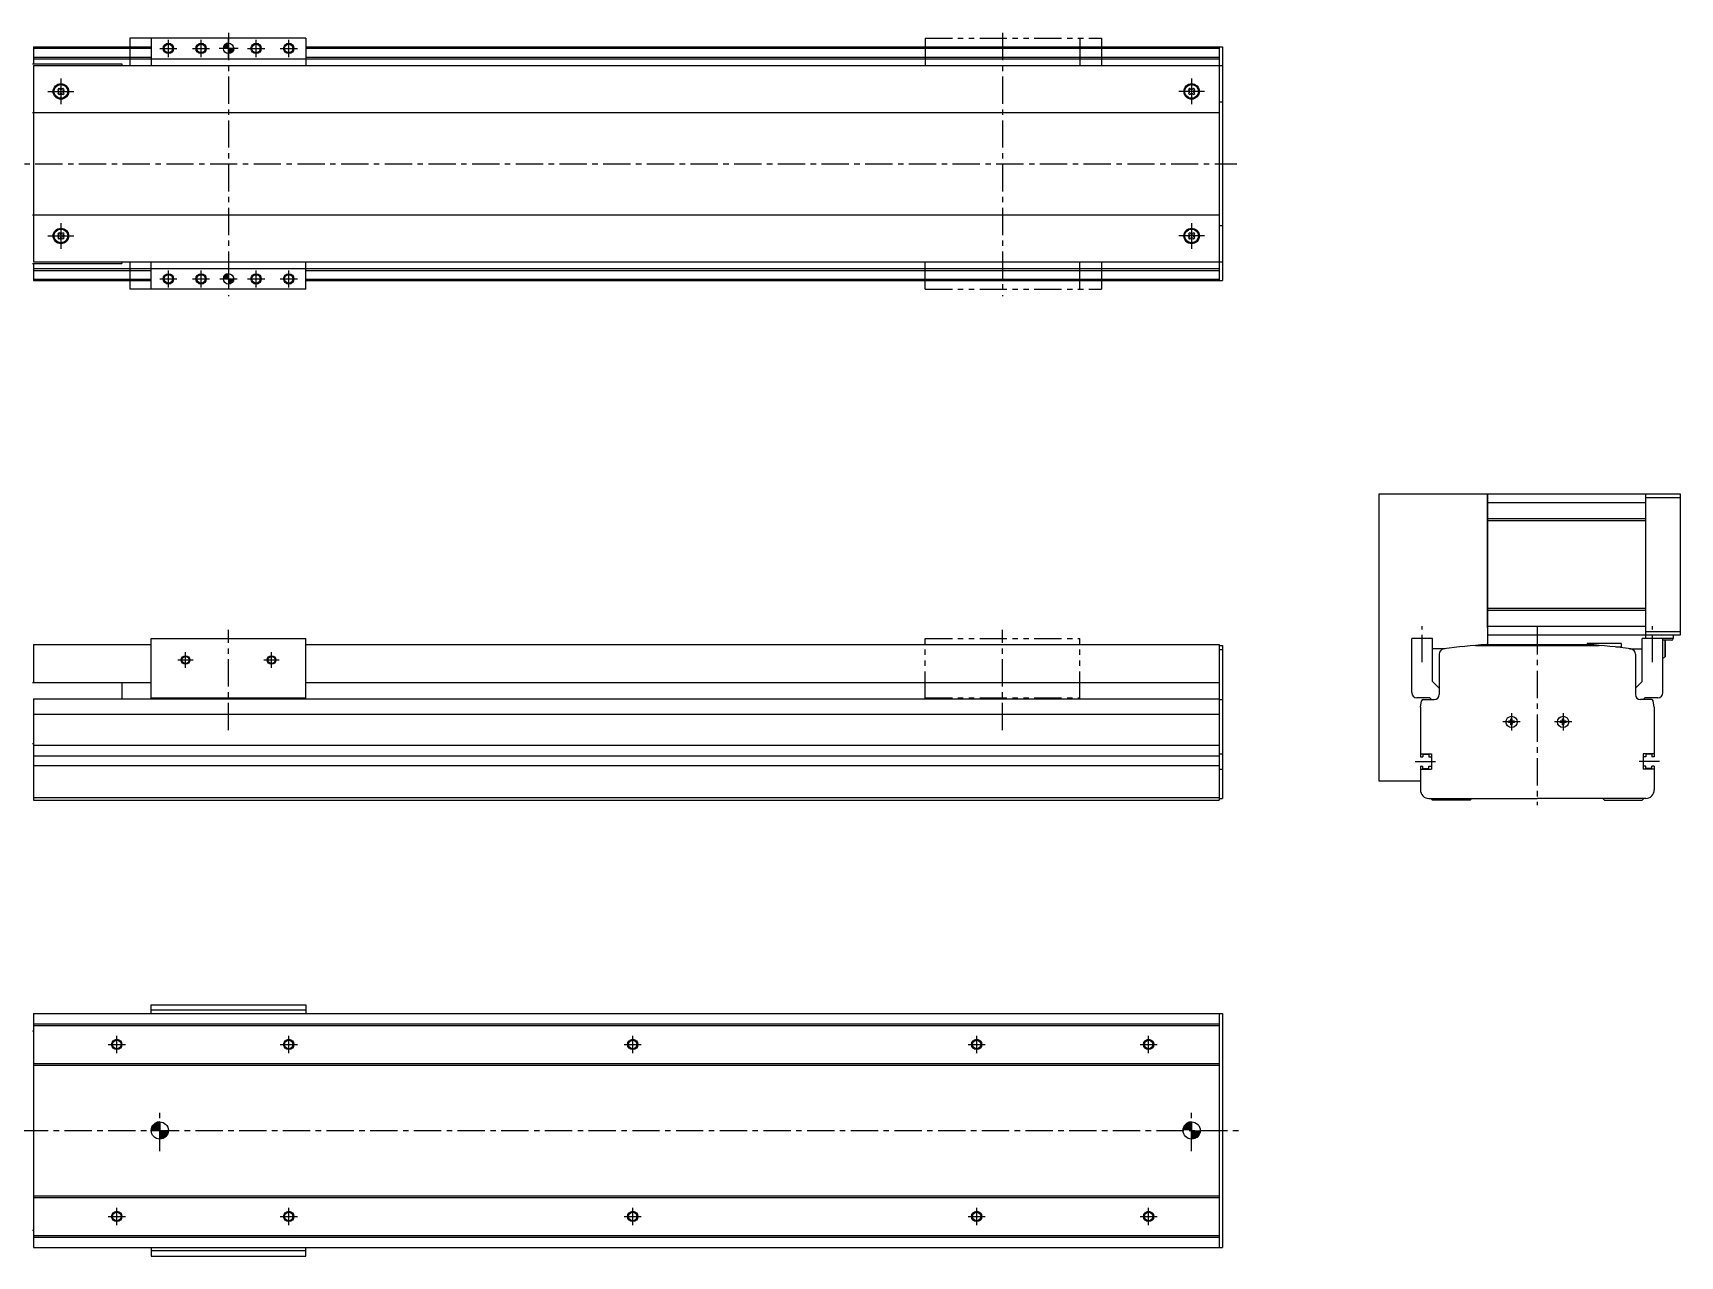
# Model space of a CAD drawing. Extents: x 0 to 1484, y -8 to 733.
# Drawn here: x 526 to 1484, y 10 to 721 of the extents above; entities that cross this region are included whole.
import ezdxf

# ---------------------------------------------------------------- set-up
doc = ezdxf.new("R2010")
doc.units = 0
doc.header["$LTSCALE"] = 0.5
doc.linetypes.add('CENTER', pattern=[50.8, 31.75, -6.35, 6.35, -6.35])
doc.linetypes.add('PHANTOM', pattern=[63.5, 31.75, -6.35, 6.35, -6.35, 6.35, -6.35])
for name, color, linetype in [('MSM_CENTER', 1, 'CENTER'), ('MSM_CONTINUOUS', 7, 'CONTINUOUS'), ('MSM_IMAGINARY', 6, 'PHANTOM'), ('MSM_NARROW', 5, 'CONTINUOUS')]:
    doc.layers.add(name, color=color, linetype=linetype)

# ---------------------------------------------------------------- blocks, each defined once
blk = doc.blocks.new('*U5')
at = {"layer": 'MSM_CONTINUOUS', "linetype": 'CONTINUOUS'}
for p, q in [((637.12, 579.15), (636.89, 578)), ((637.77, 580.12), (637.12, 579.15)), ((638.74, 580.77), (637.77, 580.12)), ((639.89, 581), (638.74, 580.77)), ((639.89, 580.77), (639.89, 581)), ((639.89, 580.77), (639.89, 580.12)), ((639.89, 580.12), (639.89, 579.15)), ((639.89, 579.15), (639.89, 578)), ((639.89, 578), (639.89, 576.85)), ((639.89, 576.85), (639.89, 575.88)), ((639.89, 575.88), (639.89, 575.23)), ((641.03, 575.23), (639.89, 575)), ((639.89, 575), (639.89, 575.23)), ((642.01, 575.88), (641.03, 575.23)), ((642.66, 576.85), (642.01, 575.88)), ((642.89, 578), (642.66, 576.85))]:
    blk.add_line(p, q, dxfattribs=at)
for points in [[(637.12, 579.15), (636.89, 578), (639.89, 578)], [(637.77, 580.12), (637.12, 579.15), (639.89, 579.15)], [(638.74, 580.77), (637.77, 580.12), (639.89, 580.12)], [(639.89, 581), (638.74, 580.77), (639.89, 580.77)], [(639.89, 578), (639.89, 576.85), (642.66, 576.85)], [(639.89, 576.85), (639.89, 575.88), (642.01, 575.88)], [(639.89, 575.88), (639.89, 575.23), (641.03, 575.23)]]:
    blk.add_solid(points, dxfattribs=at)
at = {"layer": 'MSM_CONTINUOUS', "linetype": 'CONTINUOUS', "extrusion": (0, 0, -1)}
for points in [[(-637.12, 579.15), (-639.89, 579.15), (-639.89, 578)], [(-637.77, 580.12), (-639.89, 580.12), (-639.89, 579.15)], [(-638.74, 580.77), (-639.89, 580.77), (-639.89, 580.12)], [(-639.89, 578), (-642.89, 578), (-642.66, 576.85)], [(-639.89, 576.85), (-642.66, 576.85), (-642.01, 575.88)], [(-639.89, 575.88), (-642.01, 575.88), (-641.03, 575.23)], [(-639.89, 575.23), (-641.03, 575.23), (-639.89, 575)]]:
    blk.add_solid(points, dxfattribs=at)
blk = doc.blocks.new('*U6')
at = {"layer": 'MSM_CONTINUOUS', "linetype": 'CONTINUOUS'}
for p, q in [((596.95, 87.05), (595.84, 85.94)), ((598.34, 87.76), (596.95, 87.05)), ((599.89, 88), (598.34, 87.76)), ((599.89, 87.76), (599.89, 88)), ((599.89, 87.76), (599.89, 87.05)), ((599.89, 87.05), (599.89, 85.94)), ((595.13, 84.55), (594.89, 83)), ((595.84, 85.94), (595.13, 84.55)), ((599.89, 85.94), (599.89, 84.55)), ((599.89, 84.55), (599.89, 83)), ((599.89, 83), (599.89, 81.45)), ((599.89, 81.45), (599.89, 80.06)), ((599.89, 80.06), (599.89, 78.95)), ((599.89, 78.95), (599.89, 78.24)), ((601.43, 78.24), (599.89, 78)), ((599.89, 78), (599.89, 78.24)), ((602.83, 78.95), (601.43, 78.24)), ((603.93, 80.06), (602.83, 78.95)), ((604.64, 81.45), (603.93, 80.06)), ((604.89, 83), (604.64, 81.45))]:
    blk.add_line(p, q, dxfattribs=at)
for points in [[(596.95, 87.05), (595.84, 85.94), (599.89, 85.94)], [(598.34, 87.76), (596.95, 87.05), (599.89, 87.05)], [(599.89, 88), (598.34, 87.76), (599.89, 87.76)], [(595.13, 84.55), (594.89, 83), (599.89, 83)], [(595.84, 85.94), (595.13, 84.55), (599.89, 84.55)], [(599.89, 83), (599.89, 81.45), (604.64, 81.45)], [(599.89, 81.45), (599.89, 80.06), (603.93, 80.06)], [(599.89, 80.06), (599.89, 78.95), (602.83, 78.95)], [(599.89, 78.95), (599.89, 78.24), (601.43, 78.24)]]:
    blk.add_solid(points, dxfattribs=at)
at = {"layer": 'MSM_CONTINUOUS', "linetype": 'CONTINUOUS', "extrusion": (0, 0, -1)}
for points in [[(-596.95, 87.05), (-599.89, 87.05), (-599.89, 85.94)], [(-598.34, 87.76), (-599.89, 87.76), (-599.89, 87.05)], [(-595.13, 84.55), (-599.89, 84.55), (-599.89, 83)], [(-595.84, 85.94), (-599.89, 85.94), (-599.89, 84.55)], [(-599.89, 83), (-604.89, 83), (-604.64, 81.45)], [(-599.89, 81.45), (-604.64, 81.45), (-603.93, 80.06)], [(-599.89, 80.06), (-603.93, 80.06), (-602.83, 78.95)], [(-599.89, 78.95), (-602.83, 78.95), (-601.43, 78.24)], [(-599.89, 78.24), (-601.43, 78.24), (-599.89, 78)]]:
    blk.add_solid(points, dxfattribs=at)
blk = doc.blocks.new('*U7')
at = {"layer": 'MSM_CONTINUOUS', "linetype": 'CONTINUOUS'}
for p, q in [((1196.95, 87.05), (1195.84, 85.94)), ((1198.34, 87.76), (1196.95, 87.05)), ((1199.89, 88), (1198.34, 87.76)), ((1199.89, 87.76), (1199.89, 88)), ((1199.89, 87.76), (1199.89, 87.05)), ((1199.89, 87.05), (1199.89, 85.94)), ((1195.13, 84.55), (1194.89, 83)), ((1195.84, 85.94), (1195.13, 84.55)), ((1199.89, 85.94), (1199.89, 84.55)), ((1199.89, 84.55), (1199.89, 83)), ((1199.89, 83), (1199.89, 81.45)), ((1199.89, 81.45), (1199.89, 80.06)), ((1199.89, 80.06), (1199.89, 78.95)), ((1199.89, 78.95), (1199.89, 78.24)), ((1201.43, 78.24), (1199.89, 78)), ((1199.89, 78), (1199.89, 78.24)), ((1202.83, 78.95), (1201.43, 78.24)), ((1203.93, 80.06), (1202.83, 78.95)), ((1204.64, 81.45), (1203.93, 80.06)), ((1204.89, 83), (1204.64, 81.45))]:
    blk.add_line(p, q, dxfattribs=at)
for points in [[(1196.95, 87.05), (1195.84, 85.94), (1199.89, 85.94)], [(1198.34, 87.76), (1196.95, 87.05), (1199.89, 87.05)], [(1199.89, 88), (1198.34, 87.76), (1199.89, 87.76)], [(1195.13, 84.55), (1194.89, 83), (1199.89, 83)], [(1195.84, 85.94), (1195.13, 84.55), (1199.89, 84.55)], [(1199.89, 83), (1199.89, 81.45), (1204.64, 81.45)], [(1199.89, 81.45), (1199.89, 80.06), (1203.93, 80.06)], [(1199.89, 80.06), (1199.89, 78.95), (1202.83, 78.95)], [(1199.89, 78.95), (1199.89, 78.24), (1201.43, 78.24)]]:
    blk.add_solid(points, dxfattribs=at)
at = {"layer": 'MSM_CONTINUOUS', "linetype": 'CONTINUOUS', "extrusion": (0, 0, -1)}
for points in [[(-1196.95, 87.05), (-1199.89, 87.05), (-1199.89, 85.94)], [(-1198.34, 87.76), (-1199.89, 87.76), (-1199.89, 87.05)], [(-1195.13, 84.55), (-1199.89, 84.55), (-1199.89, 83)], [(-1195.84, 85.94), (-1199.89, 85.94), (-1199.89, 84.55)], [(-1199.89, 83), (-1204.89, 83), (-1204.64, 81.45)], [(-1199.89, 81.45), (-1204.64, 81.45), (-1203.93, 80.06)], [(-1199.89, 80.06), (-1203.93, 80.06), (-1202.83, 78.95)], [(-1199.89, 78.95), (-1202.83, 78.95), (-1201.43, 78.24)], [(-1199.89, 78.24), (-1201.43, 78.24), (-1199.89, 78)]]:
    blk.add_solid(points, dxfattribs=at)
blk = doc.blocks.new('*U8')
at = {"layer": 'MSM_CONTINUOUS', "linetype": 'CONTINUOUS'}
for p, q in [((637.12, 713.15), (636.89, 712)), ((637.77, 714.12), (637.12, 713.15)), ((638.74, 714.77), (637.77, 714.12)), ((639.89, 715), (638.74, 714.77)), ((639.89, 714.77), (639.89, 715)), ((639.89, 714.77), (639.89, 714.12)), ((639.89, 714.12), (639.89, 713.15)), ((639.89, 713.15), (639.89, 712)), ((639.89, 712), (639.89, 710.85)), ((639.89, 710.85), (639.89, 709.88)), ((639.89, 709.88), (639.89, 709.23)), ((641.03, 709.23), (639.89, 709)), ((639.89, 709), (639.89, 709.23)), ((642.01, 709.88), (641.03, 709.23)), ((642.66, 710.85), (642.01, 709.88)), ((642.89, 712), (642.66, 710.85))]:
    blk.add_line(p, q, dxfattribs=at)
for points in [[(637.12, 713.15), (636.89, 712), (639.89, 712)], [(637.77, 714.12), (637.12, 713.15), (639.89, 713.15)], [(638.74, 714.77), (637.77, 714.12), (639.89, 714.12)], [(639.89, 715), (638.74, 714.77), (639.89, 714.77)], [(639.89, 712), (639.89, 710.85), (642.66, 710.85)], [(639.89, 710.85), (639.89, 709.88), (642.01, 709.88)], [(639.89, 709.88), (639.89, 709.23), (641.03, 709.23)]]:
    blk.add_solid(points, dxfattribs=at)
at = {"layer": 'MSM_CONTINUOUS', "linetype": 'CONTINUOUS', "extrusion": (0, 0, -1)}
for points in [[(-637.12, 713.15), (-639.89, 713.15), (-639.89, 712)], [(-637.77, 714.12), (-639.89, 714.12), (-639.89, 713.15)], [(-638.74, 714.77), (-639.89, 714.77), (-639.89, 714.12)], [(-639.89, 712), (-642.89, 712), (-642.66, 710.85)], [(-639.89, 710.85), (-642.66, 710.85), (-642.01, 709.88)], [(-639.89, 709.88), (-642.01, 709.88), (-641.03, 709.23)], [(-639.89, 709.23), (-641.03, 709.23), (-639.89, 709)]]:
    blk.add_solid(points, dxfattribs=at)

msp = doc.modelspace()

# ---------------------------------------------------------------- linework, layer by layer
at = {"layer": 'MSM_CENTER'}
for p, q in [((639.89, 720.99), (639.89, 568.01)), ((1089.89, 720.99), (1089.89, 568.01)), ((599.89, 712), (609.89, 712)), ((604.89, 707), (604.89, 717)), ((618.89, 712), (628.89, 712)), ((623.89, 707), (623.89, 717)), ((645.43, 712), (634.35, 712)), ((639.89, 706.46), (639.89, 717.54)), ((650.89, 712), (660.89, 712)), ((655.89, 707), (655.89, 717)), ((669.89, 712), (679.89, 712)), ((674.89, 707), (674.89, 717)), ((542.39, 694.5), (542.39, 679.5)), ((1199.89, 694.5), (1199.89, 679.5)), ((534.89, 687), (549.89, 687)), ((1207.39, 687), (1192.39, 687)), ((425.9, 645), (1226.08, 645)), ((542.39, 610.5), (542.39, 595.5)), ((1199.89, 610.5), (1199.89, 595.5)), ((534.89, 603), (549.89, 603)), ((1207.39, 603), (1192.39, 603)), ((599.89, 578), (609.89, 578)), ((604.89, 573), (604.89, 583)), ((618.89, 578), (628.89, 578)), ((623.89, 573), (623.89, 583)), ((634.89, 578), (644.89, 578)), ((650.89, 578), (660.89, 578)), ((655.89, 573), (655.89, 583)), ((669.89, 578), (679.89, 578)), ((674.89, 573), (674.89, 583)), ((639.89, 315.62), (639.89, 374.04)), ((1089.89, 315.62), (1089.89, 374.04)), ((1333.89, 355.24), (1333.89, 376.12)), ((1400.89, 375.64), (1400.89, 272.01)), ((1467.89, 355.24), (1467.89, 376.12)), ((610.39, 356.5), (619.39, 356.5)), ((614.89, 352), (614.89, 361)), ((660.39, 356.5), (669.39, 356.5)), ((664.89, 352), (664.89, 361)), ((1390.89, 320.5), (1380.89, 320.5)), ((1385.89, 325.5), (1385.89, 315.5)), ((1420.89, 320.5), (1410.89, 320.5)), ((1415.89, 325.5), (1415.89, 315.5)), ((1329.88, 297.5), (1341.66, 297.5)), ((1471.89, 297.5), (1460.12, 297.5)), ((574.89, 128), (574.89, 138)), ((674.89, 128), (674.89, 138)), ((874.89, 128), (874.89, 138)), ((1074.89, 128), (1074.89, 138)), ((1174.89, 128), (1174.89, 138)), ((569.89, 133), (579.89, 133)), ((669.89, 133), (679.89, 133)), ((869.89, 133), (879.89, 133)), ((1069.89, 133), (1079.89, 133)), ((1169.89, 133), (1179.89, 133)), ((599.89, 71.06), (599.89, 94.94)), ((1199.89, 71.06), (1199.89, 94.94)), ((417.47, 83), (1228.57, 83)), ((569.89, 33), (579.89, 33)), ((574.89, 28), (574.89, 38)), ((669.89, 33), (679.89, 33)), ((674.89, 28), (674.89, 38)), ((869.89, 33), (879.89, 33)), ((874.89, 28), (874.89, 38)), ((1069.89, 33), (1079.89, 33)), ((1074.89, 28), (1074.89, 38)), ((1169.89, 33), (1179.89, 33)), ((1174.89, 28), (1174.89, 38))]:
    msp.add_line(p, q, dxfattribs=at)
at = {"layer": 'MSM_CONTINUOUS'}
for p, q in [((526.39, 713), (526.39, 703)), ((526.39, 713), (594.89, 713)), ((526.39, 712.21), (594.89, 712.21)), ((684.89, 718), (594.89, 718)), ((594.89, 718), (594.89, 702)), ((684.89, 718), (684.89, 702)), ((684.89, 713), (1217.89, 713)), ((684.89, 712.21), (1215.89, 712.21)), ((1215.89, 713), (1215.89, 577)), ((1217.89, 713), (1217.89, 577)), ((525.89, 703), (577.89, 703)), ((526.39, 707), (594.89, 707)), ((526.39, 706), (1215.89, 706)), ((526.39, 702), (1217.89, 702)), ((526.39, 702), (526.39, 588)), ((577.89, 703), (577.89, 702)), ((684.89, 707), (1215.89, 707)), ((541.23, 688.81), (540.58, 688.16)), ((540.58, 688.16), (541.07, 687.66)), ((541.07, 686.34), (540.58, 685.84)), ((540.58, 685.84), (541.23, 685.19)), ((541.72, 688.32), (541.23, 688.81)), ((541.23, 685.19), (541.72, 685.68)), ((543.55, 688.81), (543.05, 688.32)), ((543.05, 685.68), (543.55, 685.19)), ((544.2, 688.16), (543.55, 688.81)), ((543.55, 685.19), (544.2, 685.84)), ((543.7, 687.66), (544.2, 688.16)), ((544.2, 685.84), (543.7, 686.34)), ((1198.73, 688.81), (1198.08, 688.16)), ((1198.08, 688.16), (1198.57, 687.66)), ((1198.57, 686.34), (1198.08, 685.84)), ((1198.08, 685.84), (1198.73, 685.19)), ((1199.22, 688.32), (1198.73, 688.81)), ((1198.73, 685.19), (1199.22, 685.68)), ((1201.05, 688.81), (1200.55, 688.32)), ((1200.55, 685.68), (1201.05, 685.19)), ((1201.7, 688.16), (1201.05, 688.81)), ((1201.05, 685.19), (1201.7, 685.84)), ((1201.2, 687.66), (1201.7, 688.16)), ((1201.7, 685.84), (1201.2, 686.34)), ((1215.89, 680.88), (1217.89, 680.88)), ((525.89, 674.8), (1215.89, 674.8)), ((525.89, 615.2), (1215.89, 615.2)), ((541.23, 604.81), (540.58, 604.16)), ((540.58, 604.16), (541.07, 603.66)), ((541.72, 604.32), (541.23, 604.81)), ((543.55, 604.81), (543.05, 604.32)), ((544.2, 604.16), (543.55, 604.81)), ((543.7, 603.66), (544.2, 604.16)), ((1198.73, 604.81), (1198.08, 604.16)), ((1198.08, 604.16), (1198.57, 603.66)), ((1199.22, 604.32), (1198.73, 604.81)), ((1201.05, 604.81), (1200.55, 604.32)), ((1201.7, 604.16), (1201.05, 604.81)), ((1201.2, 603.66), (1201.7, 604.16)), ((1215.89, 609.12), (1217.89, 609.12)), ((541.07, 602.34), (540.58, 601.84)), ((540.58, 601.84), (541.23, 601.19)), ((541.23, 601.19), (541.72, 601.68)), ((543.05, 601.68), (543.55, 601.19)), ((543.55, 601.19), (544.2, 601.84)), ((544.2, 601.84), (543.7, 602.34)), ((1198.57, 602.34), (1198.08, 601.84)), ((1198.08, 601.84), (1198.73, 601.19)), ((1198.73, 601.19), (1199.22, 601.68)), ((1200.55, 601.68), (1201.05, 601.19)), ((1201.05, 601.19), (1201.7, 601.84)), ((1201.7, 601.84), (1201.2, 602.34)), ((525.89, 587), (577.89, 587)), ((526.39, 588), (1217.89, 588)), ((526.39, 587), (526.39, 577)), ((577.89, 588), (577.89, 587)), ((594.89, 572), (594.89, 588)), ((684.89, 572), (684.89, 588)), ((526.39, 584), (1215.89, 584)), ((526.39, 583), (594.89, 583)), ((526.39, 577.79), (594.89, 577.79)), ((526.39, 577), (594.89, 577)), ((684.89, 583), (1215.89, 583)), ((684.89, 577.79), (1215.89, 577.79)), ((684.89, 577), (1217.89, 577)), ((684.89, 572), (594.89, 572)), ((1308.89, 286), (1308.89, 453)), ((1308.89, 453), (1483.89, 453)), ((1371.89, 453), (1371.89, 365.5)), ((1371.94, 452.95), (1371.89, 452.95)), ((1371.94, 375.29), (1371.94, 453)), ((1463.84, 453), (1463.84, 371)), ((1463.89, 452.95), (1463.84, 452.95)), ((1463.89, 369), (1463.89, 453)), ((1463.89, 451), (1483.89, 451)), ((1483.89, 453), (1483.89, 371)), ((1371.89, 448), (1463.89, 448)), ((1463.89, 438.5), (1371.89, 438.5)), ((1371.89, 437.5), (1463.89, 437.5)), ((1463.89, 386.5), (1371.89, 386.5)), ((1371.89, 385.5), (1463.89, 385.5)), ((1371.89, 375.29), (1371.94, 375.29)), ((1463.89, 376), (1371.94, 376)), ((526.39, 365.5), (526.39, 343.5)), ((526.39, 365.5), (594.89, 365.5)), ((594.89, 334), (594.89, 369)), ((594.89, 369), (684.89, 369)), ((684.89, 334), (684.89, 369)), ((684.89, 365.5), (1215.89, 365.5)), ((1215.89, 365.5), (1215.89, 275)), ((1215.89, 365), (1217.89, 365)), ((1217.89, 365), (1217.89, 276)), ((1327.89, 337.5), (1327.89, 369)), ((1339.89, 369), (1327.89, 369)), ((1339.89, 344), (1339.89, 369)), ((1365.01, 365), (1436.76, 365)), ((1371.08, 365.5), (1430.69, 365.5)), ((1483.89, 371), (1371.89, 371)), ((1449.89, 366), (1429.89, 366)), ((1429.89, 366), (1429.89, 365.5)), ((1449.89, 364), (1446.52, 364)), ((1449.89, 363.6), (1449.89, 366)), ((1461.89, 344), (1461.89, 369)), ((1479.89, 369), (1461.89, 369)), ((1463.84, 371.05), (1463.89, 371.05)), ((1463.89, 373), (1483.89, 373)), ((1473.89, 337.5), (1473.89, 369)), ((1478.89, 368), (1473.89, 368)), ((1475.24, 358.32), (1475.24, 368)), ((1475.29, 368), (1475.29, 358.34)), ((1479.89, 371), (1479.89, 369)), ((1215.89, 362.53), (1217.89, 362.53)), ((1347.25, 363), (1339.89, 363)), ((1343.89, 359.92), (1343.89, 336.5)), ((1454.52, 363), (1461.89, 363)), ((1457.89, 359.92), (1457.89, 336.5)), ((525.89, 343.5), (594.89, 343.5)), ((577.89, 343.5), (577.89, 334)), ((684.89, 343.5), (1215.89, 343.5)), ((1343.39, 340.5), (1339.89, 344)), ((1343.39, 340.5), (1343.89, 340.5)), ((1457.89, 340.5), (1458.39, 340.5)), ((1458.39, 340.5), (1461.89, 344)), ((526.39, 334), (1215.89, 334)), ((526.39, 334), (526.39, 275)), ((594.89, 334.5), (684.89, 334.5)), ((1215.89, 333.5), (1217.89, 333.5)), ((1338.39, 334.5), (1330.89, 334.5)), ((1332.89, 329), (1333.53, 332.67)), ((1332.89, 329), (1332.89, 300.25)), ((1334.52, 333.5), (1340.89, 333.5)), ((1339.39, 333.5), (1338.39, 334.5)), ((1467.25, 333.5), (1460.89, 333.5)), ((1462.39, 333.5), (1463.39, 334.5)), ((1470.89, 334.5), (1463.39, 334.5)), ((1468.89, 329), (1468.24, 332.67)), ((1468.89, 329), (1468.89, 300.25)), ((526.39, 325), (1215.89, 325)), ((1384.14, 320.1), (1384.14, 320.9)), ((1384.99, 320.9), (1384.14, 320.9)), ((1384.99, 320.1), (1384.14, 320.1)), ((1385.49, 322.25), (1386.29, 322.25)), ((1385.49, 321.4), (1385.49, 322.25)), ((1385.49, 318.75), (1385.49, 319.6)), ((1385.49, 318.75), (1386.29, 318.75)), ((1386.29, 321.4), (1386.29, 322.25)), ((1386.29, 318.75), (1386.29, 319.6)), ((1387.64, 320.9), (1386.79, 320.9)), ((1387.64, 320.1), (1386.79, 320.1)), ((1387.64, 320.1), (1387.64, 320.9)), ((1414.14, 320.1), (1414.14, 320.9)), ((1414.99, 320.9), (1414.14, 320.9)), ((1414.99, 320.1), (1414.14, 320.1)), ((1415.49, 322.25), (1416.29, 322.25)), ((1415.49, 321.4), (1415.49, 322.25)), ((1415.49, 318.75), (1415.49, 319.6)), ((1415.49, 318.75), (1416.29, 318.75)), ((1416.29, 321.4), (1416.29, 322.25)), ((1416.29, 318.75), (1416.29, 319.6)), ((1417.64, 320.9), (1416.79, 320.9)), ((1417.64, 320.1), (1416.79, 320.1)), ((1417.64, 320.1), (1417.64, 320.9)), ((525.89, 308), (526.39, 308)), ((526.39, 307), (1215.89, 307)), ((526.39, 300.75), (1215.89, 300.75)), ((1215.89, 302), (1217.89, 302)), ((1332.89, 302), (1339.39, 302)), ((1332.89, 300.25), (1334.39, 300.25)), ((1334.39, 301.65), (1334.39, 300.25)), ((1334.39, 301.65), (1337.89, 301.65)), ((1337.89, 301.65), (1337.89, 300.25)), ((1337.89, 300.25), (1339.39, 300.25)), ((1339.39, 302), (1339.39, 293)), ((1468.89, 302), (1462.39, 302)), ((1462.39, 302), (1462.39, 293)), ((1463.89, 300.25), (1462.39, 300.25)), ((1463.89, 301.65), (1463.89, 300.25)), ((1467.39, 301.65), (1463.89, 301.65)), ((1467.39, 301.65), (1467.39, 300.25)), ((1468.89, 300.25), (1467.39, 300.25)), ((526.39, 295.25), (1215.89, 295.25)), ((1215.89, 293), (1217.89, 293)), ((1332.89, 294.75), (1332.89, 281)), ((1332.89, 294.75), (1334.39, 294.75)), ((1332.89, 293), (1339.39, 293)), ((1334.39, 293.35), (1334.39, 294.75)), ((1334.39, 293.35), (1337.89, 293.35)), ((1337.89, 294.75), (1339.39, 294.75)), ((1337.89, 293.35), (1337.89, 294.75)), ((1463.89, 294.75), (1462.39, 294.75)), ((1468.89, 293), (1462.39, 293)), ((1463.89, 293.35), (1463.89, 294.75)), ((1467.39, 293.35), (1463.89, 293.35)), ((1468.89, 294.75), (1467.39, 294.75)), ((1467.39, 293.35), (1467.39, 294.75)), ((1468.89, 294.75), (1468.89, 281)), ((1332.89, 286), (1308.89, 286)), ((526.39, 276.5), (1215.89, 276.5)), ((526.39, 275), (1215.89, 275)), ((1215.89, 276), (1217.89, 276)), ((1337.89, 276), (1400.89, 276)), ((1338.89, 276), (1339.89, 275)), ((1361.89, 275), (1339.89, 275)), ((1361.89, 275), (1362.89, 276)), ((1463.89, 276), (1400.89, 276)), ((1439.89, 275), (1438.89, 276)), ((1439.89, 275), (1461.89, 275)), ((1462.89, 276), (1461.89, 275)), ((594.89, 151), (594.89, 156)), ((594.89, 156), (684.89, 156)), ((684.89, 156), (684.89, 151)), ((526.39, 151), (526.39, 15)), ((526.39, 151), (1217.89, 151)), ((526.39, 145), (1215.89, 145)), ((526.39, 144), (1215.89, 144)), ((684.89, 153), (594.89, 153)), ((1215.89, 151), (1215.89, 15)), ((1217.89, 151), (1217.89, 15)), ((525.89, 141), (526.39, 141)), ((526.39, 122), (1215.89, 122)), ((526.39, 121), (1215.89, 121)), ((526.39, 45), (1215.89, 45)), ((526.39, 44), (1215.89, 44)), ((525.89, 25), (526.39, 25)), ((526.39, 22), (1215.89, 22)), ((526.39, 21), (1215.89, 21)), ((526.39, 15), (1217.89, 15)), ((594.89, 15), (594.89, 10)), ((684.89, 13), (594.89, 13)), ((594.89, 10), (684.89, 10)), ((684.89, 10), (684.89, 15))]:
    msp.add_line(p, q, dxfattribs=at)
for centre, radius in [((604.89, 712), 2.46), ((623.89, 712), 2.46), ((639.89, 712), 3), ((655.89, 712), 2.46), ((674.89, 712), 2.46), ((542.39, 687), 4.5), ((542.39, 687), 4.15), ((542.39, 687), 4), ((1199.89, 687), 4.5), ((1199.89, 687), 4.15), ((1199.89, 687), 4), ((540.64, 687), 0.25), ((542.39, 688.75), 0.25), ((542.39, 685.25), 0.25), ((544.14, 687), 0.25), ((1198.14, 687), 0.25), ((1199.89, 688.75), 0.25), ((1199.89, 685.25), 0.25), ((1201.64, 687), 0.25), ((542.39, 603), 4.5), ((542.39, 603), 4.15), ((542.39, 603), 4), ((542.39, 604.75), 0.25), ((1199.89, 603), 4.5), ((1199.89, 603), 4.15), ((1199.89, 603), 4), ((1199.89, 604.75), 0.25), ((540.64, 603), 0.25), ((542.39, 601.25), 0.25), ((544.14, 603), 0.25), ((1198.14, 603), 0.25), ((1199.89, 601.25), 0.25), ((1201.64, 603), 0.25), ((604.89, 578), 2.46), ((623.89, 578), 2.46), ((639.89, 578), 3), ((655.89, 578), 2.46), ((674.89, 578), 2.46), ((614.89, 356.5), 2.07), ((664.89, 356.5), 2.07), ((1385.89, 320.5), 3.25), ((1415.89, 320.5), 3.25), ((574.89, 133), 2.46), ((674.89, 133), 2.46), ((874.89, 133), 2.46), ((1074.89, 133), 2.46), ((1174.89, 133), 2.46), ((599.89, 83), 5), ((1199.89, 83), 5), ((574.89, 33), 2.46), ((674.89, 33), 2.46), ((874.89, 33), 2.46), ((1074.89, 33), 2.46), ((1174.89, 33), 2.46)]:
    msp.add_circle(centre, radius, dxfattribs=at)
for centre, radius, start, end in [((540.41, 687), 0.94, 315.00159, 44.99936), ((542.39, 688.98), 0.94, 224.99992, 315.00077), ((542.39, 685.02), 0.94, 44.9995, 135.00188), ((544.37, 687), 0.94, 134.99794, 225.00309), ((1197.91, 687), 0.94, 315.00159, 44.99936), ((1199.89, 688.98), 0.94, 224.99992, 315.00077), ((1199.89, 685.02), 0.94, 44.9995, 135.00188), ((1201.87, 687), 0.94, 134.99794, 225.00309), ((540.41, 603), 0.94, 315.00159, 44.99936), ((542.39, 604.98), 0.94, 224.99992, 315.00077), ((544.37, 603), 0.94, 134.99794, 225.00309), ((1197.91, 603), 0.94, 315.00159, 44.99936), ((1199.89, 604.98), 0.94, 224.99992, 315.00077), ((1201.87, 603), 0.94, 134.99794, 225.00309), ((542.39, 601.02), 0.94, 44.9995, 135.00188), ((1199.89, 601.02), 0.94, 44.9995, 135.00188), ((1400.89, -33.39), 400, 94.27332, 97.81761), ((1400.89, -33.39), 400, 82.18239, 85.72668), ((1478.89, 369), 1, 270, 360), ((1346.89, 359.92), 3, 97.81761, 180), ((1454.89, 359.92), 3, 0, 82.18239), ((1330.89, 337.5), 3, 180, 270), ((1340.89, 336.5), 3, 270, 0), ((1460.89, 336.5), 3, 180, 270), ((1470.89, 337.5), 3, 270, 0), ((1334.52, 332.5), 1, 90, 170), ((1467.25, 332.5), 1, 10, 90), ((1384.99, 321.4), 0.5, 270, 0), ((1384.99, 319.6), 0.5, 0, 90), ((1386.79, 321.4), 0.5, 180, 270), ((1386.79, 319.6), 0.5, 90, 180), ((1414.99, 321.4), 0.5, 270, 0), ((1414.99, 319.6), 0.5, 0, 90), ((1416.79, 321.4), 0.5, 180, 270), ((1416.79, 319.6), 0.5, 90, 180), ((1337.89, 281), 5, 180, 270.00001), ((1463.89, 281), 5, 269.99999, 0)]:
    msp.add_arc(centre, radius, start, end, dxfattribs=at)
at = {"layer": 'MSM_IMAGINARY'}
for p, q in [((582.39, 718), (582.39, 702)), ((594.89, 718), (582.39, 718)), ((1044.89, 718), (1044.89, 702)), ((1044.89, 718), (1147.39, 718)), ((1134.89, 718), (1134.89, 702)), ((1147.39, 718), (1147.39, 702)), ((582.39, 588), (582.39, 572)), ((1044.89, 572), (1044.89, 588)), ((1134.89, 572), (1134.89, 588)), ((1147.39, 588), (1147.39, 572)), ((594.89, 572), (582.39, 572)), ((1044.89, 572), (1147.39, 572)), ((1044.89, 334), (1044.89, 369)), ((1044.89, 369), (1134.89, 369)), ((1134.89, 334), (1134.89, 369)), ((1044.89, 334.5), (1134.89, 334.5))]:
    msp.add_line(p, q, dxfattribs=at)
at = {"layer": 'MSM_NARROW'}
for centre, radius in [((604.89, 712), 3), ((623.89, 712), 3), ((655.89, 712), 3), ((674.89, 712), 3), ((604.89, 578), 3), ((623.89, 578), 3), ((655.89, 578), 3), ((674.89, 578), 3), ((614.89, 356.5), 2.5), ((664.89, 356.5), 2.5), ((574.89, 133), 3), ((674.89, 133), 3), ((874.89, 133), 3), ((1074.89, 133), 3), ((1174.89, 133), 3), ((574.89, 33), 3), ((674.89, 33), 3), ((874.89, 33), 3), ((1074.89, 33), 3), ((1174.89, 33), 3)]:
    msp.add_circle(centre, radius, dxfattribs=at)
for centre, start, end in [((1472.89, 360.64), 288.5474, 302.77908), ((1476.29, 355.36), 108.5936, 122.77908)]:
    msp.add_arc(centre, 3.14, start, end, dxfattribs=at)

# ---------------------------------------------------------------- block references
at = {"layer": 'MSM_CONTINUOUS', "linetype": 'CONTINUOUS'}
for name in ['*U8', '*U5', '*U6', '*U7']:
    msp.add_blockref(name, (0, 0), dxfattribs=at)

doc.saveas('drawing.dxf')
